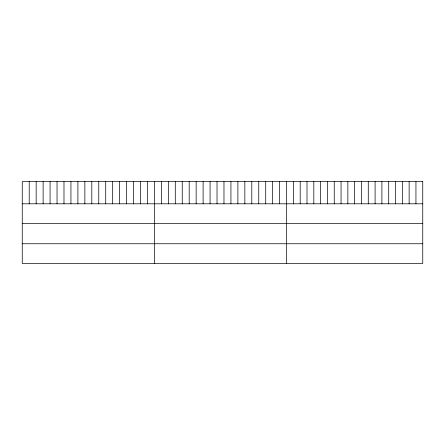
<?xml version="1.0" encoding="UTF-8"?>
<svg xmlns="http://www.w3.org/2000/svg" width="445" height="445" viewBox="0 0 445 445"><rect width="100%" height="100%" fill="white"/><g stroke="black" fill="none" stroke-linecap="round" stroke-linejoin="round"><path stroke-width="0.67" d="M22.25 203.799L422.75 203.799M22.25 223.473L422.75 223.473M22.25 243.749L422.75 243.749M415.942 181.571L415.942 203.799M409.133 181.571L409.133 203.799M402.325 181.571L402.325 203.799M395.516 181.571L395.516 203.799M388.707 181.571L388.707 203.799M381.899 181.571L381.899 203.799M375.091 181.571L375.091 203.799M368.282 181.571L368.282 203.799M361.474 181.571L361.474 203.799M354.665 181.571L354.665 203.799M347.857 181.571L347.857 203.799M341.048 181.571L341.048 203.799M334.24 181.571L334.24 203.799M327.431 181.571L327.431 203.799M320.623 181.571L320.623 203.799M313.814 181.571L313.814 203.799M307.005 181.571L307.005 203.799M300.197 181.571L300.197 203.799M293.389 181.571L293.389 203.799M286.58 181.571L286.58 263.429M279.621 181.571L279.621 203.799M272.668 181.571L272.668 203.799M265.709 181.571L265.709 203.799M258.756 181.571L258.756 203.799M251.798 181.571L251.798 203.799M244.845 181.571L244.845 203.799M237.886 181.571L237.886 203.799M230.933 181.571L230.933 203.799M223.974 181.571L223.974 203.799M217.021 181.571L217.021 203.799M210.062 181.571L210.062 203.799M203.109 181.571L203.109 203.799M196.15 181.571L196.15 203.799M189.197 181.571L189.197 203.799M182.239 181.571L182.239 203.799M175.286 181.571L175.286 203.799M168.327 181.571L168.327 203.799M161.374 181.571L161.374 203.799M154.415 181.571L154.415 263.429M147.456 181.571L147.456 203.799M140.503 181.571L140.503 203.799M133.544 181.571L133.544 203.799M126.591 181.571L126.591 203.799M119.633 181.571L119.633 203.799M112.68 181.571L112.68 203.799M105.721 181.571L105.721 203.799M98.768 181.571L98.768 203.799M91.809 181.571L91.809 203.799M84.856 181.571L84.856 203.799M77.897 181.571L77.897 203.799M70.944 181.571L70.944 203.799M63.985 181.571L63.985 203.799M57.032 181.571L57.032 203.799M50.074 181.571L50.074 203.799M43.12 181.571L43.12 203.799M36.162 181.571L36.162 203.799M29.209 181.571L29.209 203.799M422.75 181.571L22.25 181.571L22.25 263.429L422.75 263.429L422.75 181.571"/></g></svg>
